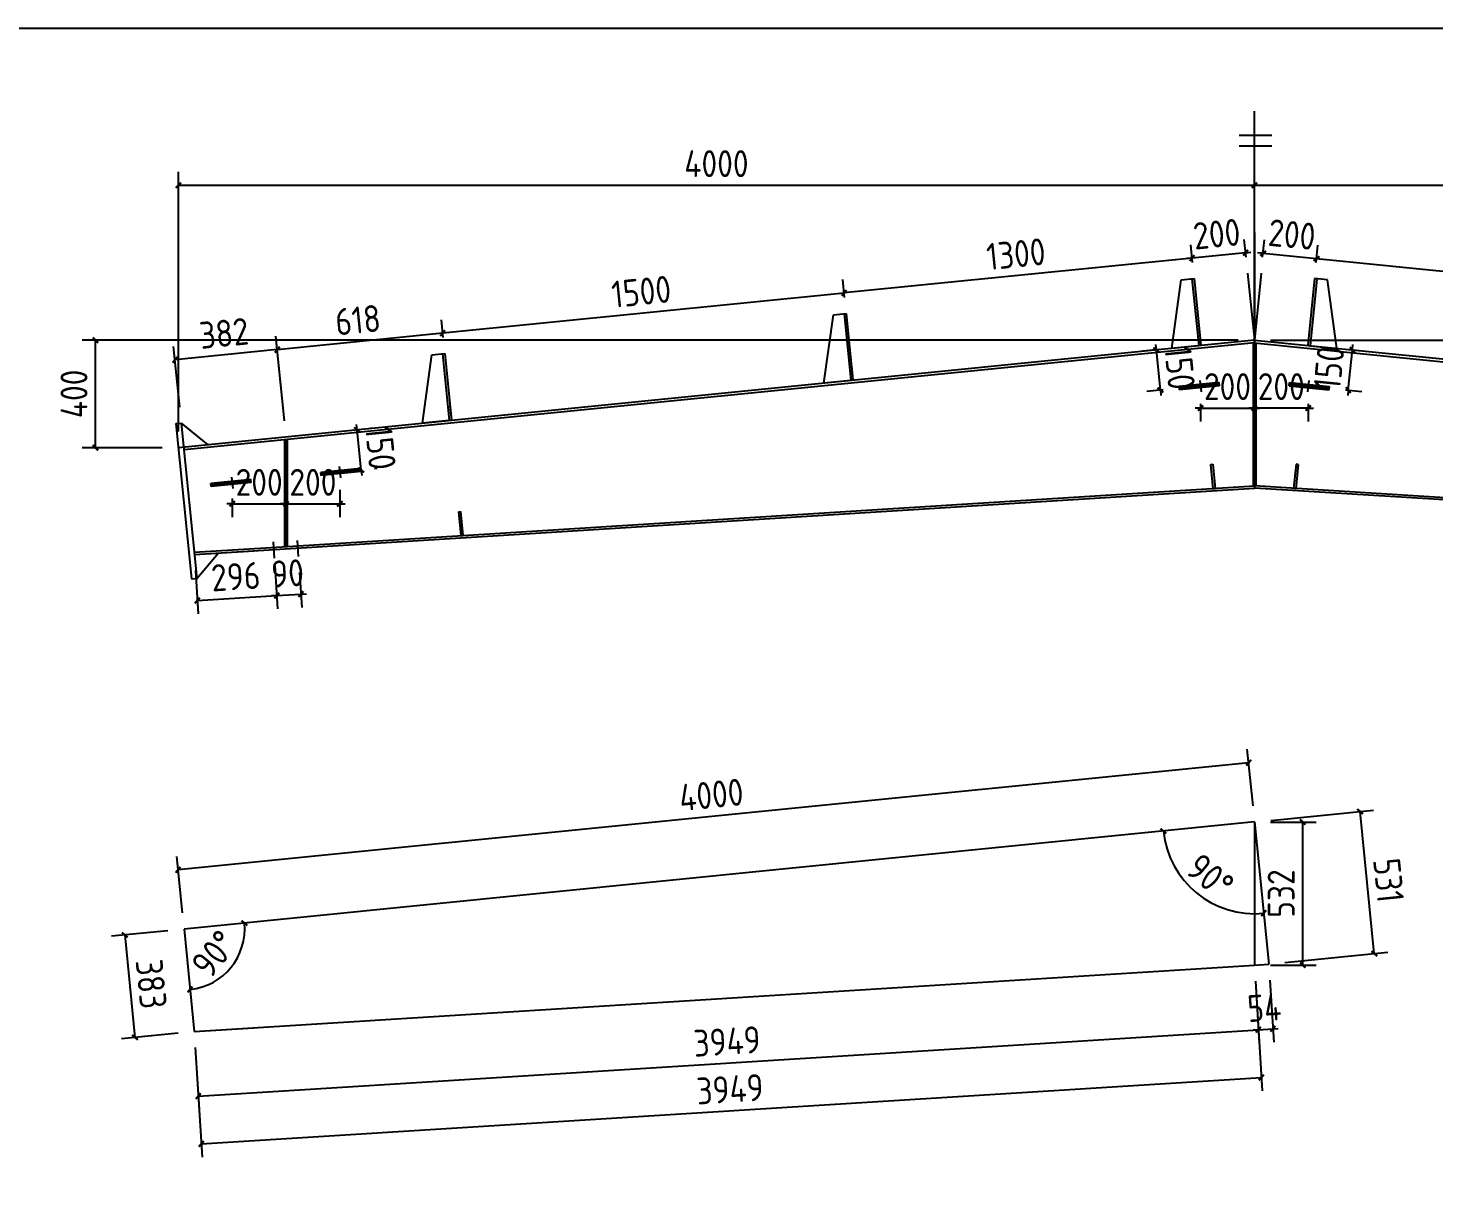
# Model space of a CAD drawing. Extents: x 810015 to 1451442, y -271755 to 145013.
# Drawn here: x 835814 to 861945, y -151091 to -129680 of the extents above; entities that cross this region are included whole.
import ezdxf

# ---------------------------------------------------------------- set-up
doc = ezdxf.new("R2010")
doc.units = 0
doc.header["$LTSCALE"] = 1000
doc.header["$MEASUREMENT"] = 0
doc.linetypes.add('DOTE', pattern=[2.42, 2, -0.2, 0.02, -0.2])
doc.layers.add('DOTE', color=1, linetype='Continuous')
doc.styles.get("Standard").update_dxf_attribs({"font": 'gbenor.shx', "bigfont": 'gbcbig.shx'})
doc.dimstyles.get("Standard").update_dxf_attribs({"dimscale": 100, "dimtxt": 2.5, "dimasz": 1, "dimexe": 2.5, "dimexo": 3, "dimgap": 1.5, "dimtad": 1, "dimdec": 0, "dimzin": 0, "dimdsep": 46, "dimtxsty": 'Standard', "dimblk": 'ARCHTICK', "dimcen": 0.09, "dimadec": 0, "dimazin": 0, "dimtfac": 1, "dimtdec": 0, "dimtix": 1, "dimtmove": 2, "dimatfit": 3, "dimfxl": 1, "dimtolj": 1, "dimtzin": 0, "dimarcsym": 0})

# ---------------------------------------------------------------- blocks, each defined once
blk = doc.blocks.new('_ArchTick')
at = {"color": 0, "linetype": 'ByBlock', "const_width": 0.4}
blk.add_lwpolyline([(-0.5, -0.5), (0.5, 0.5)], dxfattribs=at)
blk = doc.blocks.new('*D780')
at = {"color": 0, "lineweight": -2}
for p, q in [((857458, -134039), (857425, -133707)), ((858453, -133939), (858420, -133607)), ((857450, -133956), (857351, -133966)), ((858445, -133856), (857450, -133956)), ((858445, -133856), (858545, -133846))]:
    blk.add_line(p, q, dxfattribs=at)
at = {"layer": 'Defpoints', "color": 0}
for p in [(857450, -133956), (858483, -134238), (857488, -134337)]:
    blk.add_point(p, dxfattribs=at)
at = {"color": 0, "lineweight": -2, "xscale": 100, "yscale": 100, "zscale": 100}
for p, rotation in [((858445, -133856), 185.7105931375106), ((857450, -133956), 5.710593137510574)]:
    blk.add_blockref('_ArchTick', p, dxfattribs=dict(at, rotation=rotation))
at = {"color": 0, "insert": (857908, -133508), "char_height": 500, "attachment_point": 5, "rotation": 5.7106}
blk.add_mtext('\\A1;200', dxfattribs=at)
blk = doc.blocks.new('*D781')
at = {"color": 0, "lineweight": -2}
for p, q in [((857458, -134039), (857425, -133707)), ((857450, -133956), (850982, -134603)), ((850991, -134686), (850957, -134354))]:
    blk.add_line(p, q, dxfattribs=at)
at = {"layer": 'Defpoints', "color": 0}
for p in [(857488, -134337), (850982, -134603), (851020, -134984)]:
    blk.add_point(p, dxfattribs=at)
at = {"color": 0, "lineweight": -2, "xscale": 100, "yscale": 100, "zscale": 100}
for p, rotation in [((857450, -133956), 5.710593137186084), ((850982, -134603), 185.7105931371862)]:
    blk.add_blockref('_ArchTick', p, dxfattribs=dict(at, rotation=rotation))
at = {"color": 0, "insert": (854176, -133881), "char_height": 500, "attachment_point": 5, "rotation": 5.7106}
blk.add_mtext('\\A1;1300', dxfattribs=at)
blk = doc.blocks.new('*D782')
at = {"color": 0, "lineweight": -2}
for p, q in [((858762, -133939), (858794, -133618)), ((859757, -134039), (859789, -133717)), ((858769, -133866), (858669, -133856)), ((858769, -133866), (859764, -133966)), ((859764, -133966), (859863, -133976))]:
    blk.add_line(p, q, dxfattribs=at)
at = {"layer": 'Defpoints', "color": 0}
for p in [(859764, -133966), (858732, -134238), (859727, -134337)]:
    blk.add_point(p, dxfattribs=at)
at = {"color": 0, "lineweight": -2, "xscale": 100, "yscale": 100, "zscale": 100}
for p, rotation in [((858769, -133866), 354.2894068624911), ((859764, -133966), 174.2894068624911)]:
    blk.add_blockref('_ArchTick', p, dxfattribs=dict(at, rotation=rotation))
at = {"color": 0, "insert": (859306, -133518), "char_height": 500, "attachment_point": 5, "rotation": 354.2894}
blk.add_mtext('\\A1;200', dxfattribs=at)
blk = doc.blocks.new('*D783')
at = {"color": 0, "lineweight": -2}
for p, q in [((859757, -134039), (859789, -133717)), ((859764, -133966), (866232, -134613)), ((866224, -134686), (866257, -134364))]:
    blk.add_line(p, q, dxfattribs=at)
at = {"layer": 'Defpoints', "color": 0}
for p in [(859727, -134337), (866232, -134613), (866195, -134984)]:
    blk.add_point(p, dxfattribs=at)
at = {"color": 0, "lineweight": -2, "xscale": 100, "yscale": 100, "zscale": 100}
for p, rotation in [((859764, -133966), 174.2894068628156), ((866232, -134613), 354.2894068628156)]:
    blk.add_blockref('_ArchTick', p, dxfattribs=dict(at, rotation=rotation))
at = {"color": 0, "insert": (863038, -133891), "char_height": 500, "attachment_point": 5, "rotation": 354.2894}
blk.add_mtext('\\A1;1300', dxfattribs=at)
blk = doc.blocks.new('*D784')
at = {"color": 0, "lineweight": -2}
for p, q in [((858583, -144139), (858477, -143087)), ((858502, -143335), (838601, -145326)), ((838681, -146129), (838576, -145077))]:
    blk.add_line(p, q, dxfattribs=at)
at = {"layer": 'Defpoints', "color": 0}
for p in [(858612, -144438), (838601, -145326), (838711, -146428)]:
    blk.add_point(p, dxfattribs=at)
at = {"color": 0, "lineweight": -2, "xscale": 100, "yscale": 100, "zscale": 100}
for p, rotation in [((858502, -143335), 5.710593137499912), ((838601, -145326), 185.7105931375)]:
    blk.add_blockref('_ArchTick', p, dxfattribs=dict(at, rotation=rotation))
at = {"color": 0, "insert": (848512, -143932), "char_height": 500, "attachment_point": 5, "rotation": 5.7106}
blk.add_mtext('\\A1;4000', dxfattribs=at)
blk = doc.blocks.new('*D785')
at = {"color": 0, "lineweight": -2}
for p, q in [((858911, -144408), (860821, -144217)), ((860837, -146885), (860573, -144242)), ((859175, -147051), (861086, -146860))]:
    blk.add_line(p, q, dxfattribs=at)
at = {"layer": 'Defpoints', "color": 0}
for p in [(860573, -144242), (858612, -144438), (858877, -147081)]:
    blk.add_point(p, dxfattribs=at)
at = {"color": 0, "lineweight": -2, "xscale": 100, "yscale": 100, "zscale": 100}
for p, rotation in [((860573, -144242), 95.71059313750193), ((860837, -146885), 275.7105931375019)]:
    blk.add_blockref('_ArchTick', p, dxfattribs=dict(at, rotation=rotation))
at = {"color": 0, "insert": (861103, -145523), "char_height": 500, "attachment_point": 5, "rotation": 275.7106}
blk.add_mtext('\\A1;531', dxfattribs=at)
blk = doc.blocks.new('*D786')
at = {"color": 0, "lineweight": -2}
for p, q in [((838413, -146458), (837361, -146563)), ((837610, -146538), (837800, -148442)), ((838603, -148362), (837552, -148467))]:
    blk.add_line(p, q, dxfattribs=at)
at = {"layer": 'Defpoints', "color": 0}
for p in [(838711, -146428), (838902, -148332), (837800, -148442)]:
    blk.add_point(p, dxfattribs=at)
at = {"color": 0, "lineweight": -2, "xscale": 100, "yscale": 100, "zscale": 100}
for p, rotation in [((837610, -146538), 95.7105931375017), ((837800, -148442), 275.7105931375017)]:
    blk.add_blockref('_ArchTick', p, dxfattribs=dict(at, rotation=rotation))
at = {"color": 0, "insert": (838103, -147450), "char_height": 500, "attachment_point": 5, "rotation": 275.7106}
blk.add_mtext('\\A1;383', dxfattribs=at)
blk = doc.blocks.new('*D787')
at = {"color": 0, "lineweight": -2}
for p, q in [((858626, -147397), (858754, -149437)), ((838920, -148631), (839048, -150671)), ((839033, -150422), (858738, -149187))]:
    blk.add_line(p, q, dxfattribs=at)
at = {"layer": 'Defpoints', "color": 0}
for p in [(858608, -147098), (838902, -148332), (858738, -149187)]:
    blk.add_point(p, dxfattribs=at)
at = {"color": 0, "lineweight": -2, "xscale": 100, "yscale": 100, "zscale": 100}
for p, rotation in [((858738, -149187), 3.583652253358069), ((839033, -150422), 183.583652253358)]:
    blk.add_blockref('_ArchTick', p, dxfattribs=dict(at, rotation=rotation))
at = {"color": 0, "insert": (848860, -149405), "char_height": 500, "attachment_point": 5, "rotation": 3.5837}
blk.add_mtext('\\A1;3949', dxfattribs=at)
blk = doc.blocks.new('*D792')
at = {"color": 0, "lineweight": -2}
for p, q in [((858626, -147397), (858698, -148548)), ((838977, -149533), (858683, -148299)), ((838920, -148631), (838993, -149783))]:
    blk.add_line(p, q, dxfattribs=at)
at = {"layer": 'Defpoints', "color": 0}
for p in [(858608, -147098), (838902, -148332), (858683, -148299)]:
    blk.add_point(p, dxfattribs=at)
at = {"color": 0, "lineweight": -2, "xscale": 100, "yscale": 100, "zscale": 100}
for p, rotation in [((858683, -148299), 3.583652253358069), ((838977, -149533), 183.583652253358)]:
    blk.add_blockref('_ArchTick', p, dxfattribs=dict(at, rotation=rotation))
at = {"color": 0, "insert": (848805, -148517), "char_height": 500, "attachment_point": 5, "rotation": 3.5837}
blk.add_mtext('\\A1;3949', dxfattribs=at)
blk = doc.blocks.new('*D793')
at = {"color": 0, "lineweight": -2}
for p, q in [((858896, -147380), (858968, -148532)), ((858626, -147397), (858698, -148548)), ((858683, -148299), (858583, -148305)), ((858683, -148299), (858952, -148282)), ((858952, -148282), (859052, -148276))]:
    blk.add_line(p, q, dxfattribs=at)
at = {"layer": 'Defpoints', "color": 0}
for p in [(858608, -147098), (858877, -147081), (858952, -148282)]:
    blk.add_point(p, dxfattribs=at)
at = {"color": 0, "lineweight": -2, "xscale": 100, "yscale": 100, "zscale": 100}
for p, rotation in [((858683, -148299), 3.583652253535235), ((858952, -148282), 183.5836522535353)]:
    blk.add_blockref('_ArchTick', p, dxfattribs=dict(at, rotation=rotation))
at = {"color": 0, "insert": (858792, -147891), "char_height": 500, "attachment_point": 5, "rotation": 3.5837}
blk.add_mtext('\\A1;54', dxfattribs=at)
blk = doc.blocks.new('*D811')
at = {"color": 0, "lineweight": -2}
blk.add_arc((838711, -146428), 1128, 275.7106, 5.7106, dxfattribs=at)
at = {"layer": 'Defpoints', "color": 0}
for p in [(858612, -144438), (838711, -146428), (838711, -146428), (839369, -147343), (838902, -148332)]:
    blk.add_point(p, dxfattribs=at)
at = {"color": 0, "lineweight": -2, "xscale": 100, "yscale": 100, "zscale": 100}
for p, rotation in [((839833, -146316), 95.71059313750007), ((838823, -147550), 185.7105931375045)]:
    blk.add_blockref('_ArchTick', p, dxfattribs=dict(at, rotation=rotation))
at = {"color": 0, "insert": (839274, -146888), "char_height": 500, "attachment_point": 5, "rotation": 50.7106}
blk.add_mtext('\\A1;90°', dxfattribs=at)
blk = doc.blocks.new('*D812')
at = {"color": 0, "lineweight": -2}
blk.add_arc((858612, -144438), 1704, 185.7106, 275.7106, dxfattribs=at)
at = {"layer": 'Defpoints', "color": 0}
for p in [(858612, -144438), (858612, -144438), (857229, -145432), (838711, -146428), (858877, -147081)]:
    blk.add_point(p, dxfattribs=at)
at = {"color": 0, "lineweight": -2, "xscale": 100, "yscale": 100, "zscale": 100}
for p, rotation in [((856917, -144607), 95.7105931374998), ((858782, -146133), 5.710593137501832)]:
    blk.add_blockref('_ArchTick', p, dxfattribs=dict(at, rotation=rotation))
at = {"color": 0, "insert": (857787, -145447), "char_height": 500, "attachment_point": 5, "rotation": 320.7106}
blk.add_mtext('\\A1;90°', dxfattribs=at)
blk = doc.blocks.new('*D813')
at = {"color": 0, "lineweight": -2}
for p, q in [((838608, -137180), (838608, -132350)), ((858608, -136154), (858608, -132350)), ((838608, -132600), (858608, -132600))]:
    blk.add_line(p, q, dxfattribs=at)
at = {"layer": 'Defpoints', "color": 0}
for p in [(858608, -132600), (858608, -136454), (838608, -137480)]:
    blk.add_point(p, dxfattribs=at)
at = {"color": 0, "lineweight": -2, "xscale": 100, "yscale": 100, "zscale": 100, "rotation": 180}
blk.add_blockref('_ArchTick', (838608, -132600), dxfattribs=at)
at = {"color": 0, "lineweight": -2, "xscale": 100, "yscale": 100, "zscale": 100}
blk.add_blockref('_ArchTick', (858608, -132600), dxfattribs=at)
at = {"color": 0, "insert": (848608, -132200), "char_height": 500, "attachment_point": 5}
blk.add_mtext('\\A1;4000', dxfattribs=at)
blk = doc.blocks.new('*D814')
at = {"color": 0, "lineweight": -2}
for p, q in [((858608, -136154), (858608, -132350)), ((878608, -137181), (878608, -132350)), ((858608, -132600), (878608, -132600))]:
    blk.add_line(p, q, dxfattribs=at)
at = {"layer": 'Defpoints', "color": 0}
for p in [(878608, -132600), (858608, -136454), (878608, -137481)]:
    blk.add_point(p, dxfattribs=at)
at = {"color": 0, "lineweight": -2, "xscale": 100, "yscale": 100, "zscale": 100, "rotation": 180}
blk.add_blockref('_ArchTick', (858608, -132600), dxfattribs=at)
at = {"color": 0, "lineweight": -2, "xscale": 100, "yscale": 100, "zscale": 100}
blk.add_blockref('_ArchTick', (878608, -132600), dxfattribs=at)
at = {"color": 0, "insert": (868608, -132200), "char_height": 500, "attachment_point": 5}
blk.add_mtext('\\A1;4000', dxfattribs=at)
blk = doc.blocks.new('*D815')
at = {"color": 0, "lineweight": -2}
for p, q in [((858308, -135480), (836817, -135480)), ((837067, -137480), (837067, -135480)), ((838308, -137480), (836817, -137480))]:
    blk.add_line(p, q, dxfattribs=at)
at = {"layer": 'Defpoints', "color": 0}
for p in [(837067, -135480), (858608, -135480), (838608, -137480)]:
    blk.add_point(p, dxfattribs=at)
at = {"color": 0, "lineweight": -2, "xscale": 100, "yscale": 100, "zscale": 100}
for p, rotation in [((837067, -135480), 90), ((837067, -137480), 270)]:
    blk.add_blockref('_ArchTick', p, dxfattribs=dict(at, rotation=rotation))
at = {"color": 0, "insert": (836667, -136480), "char_height": 500, "attachment_point": 5, "rotation": 90}
blk.add_mtext('\\A1;400', dxfattribs=at)
blk = doc.blocks.new('*D187')
at = {"color": 0, "lineweight": -2}
for p, q in [((858908, -135480), (880398, -135480)), ((880148, -137480), (880148, -135480)), ((878908, -137480), (880398, -137480))]:
    blk.add_line(p, q, dxfattribs=at)
at = {"layer": 'Defpoints', "color": 0}
for p in [(858608, -135480), (880148, -135480), (878608, -137480)]:
    blk.add_point(p, dxfattribs=at)
at = {"color": 0, "lineweight": -2, "xscale": 100, "yscale": 100, "zscale": 100}
for p, rotation in [((880148, -135480), 90), ((880148, -137480), 270)]:
    blk.add_blockref('_ArchTick', p, dxfattribs=dict(at, rotation=rotation))
at = {"color": 0, "insert": (879748, -136480), "char_height": 500, "attachment_point": 5, "rotation": 90}
blk.add_mtext('\\A1;400', dxfattribs=at)
blk = doc.blocks.new('*D816')
at = {"color": 0, "lineweight": -2}
for p, q in [((839608, -138426), (839608, -138774)), ((840608, -138426), (840608, -138774)), ((839608, -138524), (839508, -138524)), ((839608, -138524), (840608, -138524)), ((840608, -138524), (840708, -138524))]:
    blk.add_line(p, q, dxfattribs=at)
at = {"layer": 'Defpoints', "color": 0}
for p in [(839608, -138126), (840608, -138126), (840608, -138524)]:
    blk.add_point(p, dxfattribs=at)
at = {"color": 0, "lineweight": -2, "xscale": 100, "yscale": 100, "zscale": 100}
blk.add_blockref('_ArchTick', (839608, -138524), dxfattribs=at)
at = {"color": 0, "lineweight": -2, "xscale": 100, "yscale": 100, "zscale": 100, "rotation": 180}
blk.add_blockref('_ArchTick', (840608, -138524), dxfattribs=at)
at = {"color": 0, "insert": (840108, -138124), "char_height": 500, "attachment_point": 5}
blk.add_mtext('\\A1;200', dxfattribs=at)
blk = doc.blocks.new('*D817')
at = {"color": 0, "lineweight": -2}
for p, q in [((840608, -138426), (840608, -138774)), ((841608, -138261), (841608, -138774)), ((840608, -138524), (840508, -138524)), ((840608, -138524), (841608, -138524)), ((841608, -138524), (841708, -138524))]:
    blk.add_line(p, q, dxfattribs=at)
at = {"layer": 'Defpoints', "color": 0}
for p in [(841608, -137961), (840608, -138126), (841608, -138524)]:
    blk.add_point(p, dxfattribs=at)
at = {"color": 0, "lineweight": -2, "xscale": 100, "yscale": 100, "zscale": 100}
blk.add_blockref('_ArchTick', (840608, -138524), dxfattribs=at)
at = {"color": 0, "lineweight": -2, "xscale": 100, "yscale": 100, "zscale": 100, "rotation": 180}
blk.add_blockref('_ArchTick', (841608, -138524), dxfattribs=at)
at = {"color": 0, "insert": (841108, -138124), "char_height": 500, "attachment_point": 5}
blk.add_mtext('\\A1;200', dxfattribs=at)
blk = doc.blocks.new('*D818')
at = {"color": 0, "lineweight": -2}
for p, q in [((841929, -137148), (841919, -137049)), ((842004, -137895), (841929, -137148)), ((842228, -137118), (842178, -137123)), ((842004, -137895), (842014, -137994)), ((842302, -137865), (842253, -137870))]:
    blk.add_line(p, q, dxfattribs=at)
at = {"layer": 'Defpoints', "color": 0}
for p in [(841929, -137148), (841929, -137148), (842004, -137895)]:
    blk.add_point(p, dxfattribs=at)
at = {"color": 0, "lineweight": -2, "xscale": 100, "yscale": 100, "zscale": 100}
for p, rotation in [((841929, -137148), 275.7105931374972), ((842004, -137895), 95.7105931374972)]:
    blk.add_blockref('_ArchTick', p, dxfattribs=dict(at, rotation=rotation))
at = {"color": 0, "insert": (842365, -137482), "char_height": 500, "attachment_point": 5, "rotation": 275.7106}
blk.add_mtext('\\A1;150', dxfattribs=at)
blk = doc.blocks.new('*D819')
at = {"color": 0, "lineweight": -2}
for p, q in [((838632, -136724), (838519, -135598)), ((840578, -136982), (840420, -135407)), ((840445, -135656), (838544, -135846))]:
    blk.add_line(p, q, dxfattribs=at)
at = {"layer": 'Defpoints', "color": 0}
for p in [(838544, -135846), (838662, -137023), (840608, -137280)]:
    blk.add_point(p, dxfattribs=at)
at = {"color": 0, "lineweight": -2, "xscale": 100, "yscale": 100, "zscale": 100}
for p, rotation in [((840445, -135656), 5.710593137149713), ((838544, -135846), 185.7105931371497)]:
    blk.add_blockref('_ArchTick', p, dxfattribs=dict(at, rotation=rotation))
at = {"color": 0, "insert": (839455, -135353), "char_height": 500, "attachment_point": 5, "rotation": 5.7106}
blk.add_mtext('\\A1;382', dxfattribs=at)
blk = doc.blocks.new('*D820')
at = {"color": 0, "lineweight": -2}
for p, q in [((857608, -136662), (857608, -136994)), ((858608, -136662), (858608, -136994)), ((857608, -136744), (857508, -136744)), ((857608, -136744), (858608, -136744)), ((858608, -136744), (858708, -136744))]:
    blk.add_line(p, q, dxfattribs=at)
at = {"layer": 'Defpoints', "color": 0}
for p in [(857608, -136362), (858608, -136362), (858608, -136744)]:
    blk.add_point(p, dxfattribs=at)
at = {"color": 0, "lineweight": -2, "xscale": 100, "yscale": 100, "zscale": 100}
blk.add_blockref('_ArchTick', (857608, -136744), dxfattribs=at)
at = {"color": 0, "lineweight": -2, "xscale": 100, "yscale": 100, "zscale": 100, "rotation": 180}
blk.add_blockref('_ArchTick', (858608, -136744), dxfattribs=at)
at = {"color": 0, "insert": (858108, -136344), "char_height": 500, "attachment_point": 5}
blk.add_mtext('\\A1;200', dxfattribs=at)
blk = doc.blocks.new('*D821')
at = {"color": 0, "lineweight": -2}
for p, q in [((856786, -135663), (856776, -135563)), ((856838, -135657), (856537, -135688)), ((856861, -136409), (856786, -135663)), ((856913, -136404), (856612, -136434)), ((856861, -136409), (856871, -136508))]:
    blk.add_line(p, q, dxfattribs=at)
at = {"layer": 'Defpoints', "color": 0}
for p in [(856786, -135663), (857137, -135628), (857211, -136374)]:
    blk.add_point(p, dxfattribs=at)
at = {"color": 0, "lineweight": -2, "xscale": 100, "yscale": 100, "zscale": 100}
for p, rotation in [((856786, -135663), 275.710593137516), ((856861, -136409), 95.71059313751601)]:
    blk.add_blockref('_ArchTick', p, dxfattribs=dict(at, rotation=rotation))
at = {"color": 0, "insert": (857221, -135996), "char_height": 500, "attachment_point": 5, "rotation": 275.7106}
blk.add_mtext('\\A1;150', dxfattribs=at)
blk = doc.blocks.new('*D825')
at = {"color": 0, "lineweight": -2}
for p, q in [((858608, -136662), (858608, -136994)), ((859608, -136662), (859608, -136994)), ((858608, -136744), (858508, -136744)), ((859608, -136744), (858608, -136744)), ((859608, -136744), (859708, -136744))]:
    blk.add_line(p, q, dxfattribs=at)
at = {"layer": 'Defpoints', "color": 0}
for p in [(858608, -136362), (859608, -136362), (858608, -136744)]:
    blk.add_point(p, dxfattribs=at)
at = {"color": 0, "lineweight": -2, "xscale": 100, "yscale": 100, "zscale": 100}
blk.add_blockref('_ArchTick', (858608, -136744), dxfattribs=at)
at = {"color": 0, "lineweight": -2, "xscale": 100, "yscale": 100, "zscale": 100, "rotation": 180}
blk.add_blockref('_ArchTick', (859608, -136744), dxfattribs=at)
at = {"color": 0, "insert": (859108, -136344), "char_height": 500, "attachment_point": 5}
blk.add_mtext('\\A1;200', dxfattribs=at)
blk = doc.blocks.new('*D826')
at = {"color": 0, "lineweight": -2}
for p, q in [((860429, -135663), (860439, -135563)), ((860354, -136409), (860429, -135663)), ((860377, -135657), (860678, -135688)), ((860302, -136404), (860603, -136434)), ((860354, -136409), (860344, -136508))]:
    blk.add_line(p, q, dxfattribs=at)
at = {"layer": 'Defpoints', "color": 0}
for p in [(860078, -135628), (860429, -135663), (860004, -136374)]:
    blk.add_point(p, dxfattribs=at)
at = {"color": 0, "lineweight": -2, "xscale": 100, "yscale": 100, "zscale": 100}
for p, rotation in [((860429, -135663), 264.289406862484), ((860354, -136409), 84.28940686248403)]:
    blk.add_blockref('_ArchTick', p, dxfattribs=dict(at, rotation=rotation))
at = {"color": 0, "insert": (859994, -135996), "char_height": 500, "attachment_point": 5, "rotation": 84.2894}
blk.add_mtext('\\A1;150', dxfattribs=at)
blk = doc.blocks.new('*D838')
at = {"color": 0, "lineweight": -2}
for p, q in [((858908, -144438), (859756, -144438)), ((859506, -147098), (859506, -144438)), ((858908, -147098), (859756, -147098))]:
    blk.add_line(p, q, dxfattribs=at)
at = {"layer": 'Defpoints', "color": 0}
for p in [(858608, -144438), (859506, -144438), (858608, -147098)]:
    blk.add_point(p, dxfattribs=at)
at = {"color": 0, "lineweight": -2, "xscale": 100, "yscale": 100, "zscale": 100}
for p, rotation in [((859506, -144438), 90), ((859506, -147098), 270)]:
    blk.add_blockref('_ArchTick', p, dxfattribs=dict(at, rotation=rotation))
at = {"color": 0, "insert": (859106, -145768), "char_height": 500, "attachment_point": 5, "rotation": 90}
blk.add_mtext('\\A1;532', dxfattribs=at)
blk = doc.blocks.new('*D1181')
at = {"color": 0, "lineweight": -2}
for p, q in [((850991, -134686), (850958, -134356)), ((850983, -134605), (843520, -135352)), ((843528, -135432), (843495, -135103))]:
    blk.add_line(p, q, dxfattribs=at)
at = {"layer": 'Defpoints', "color": 0}
for p in [(851020, -134984), (843520, -135352), (843558, -135730)]:
    blk.add_point(p, dxfattribs=at)
at = {"color": 0, "lineweight": -2, "xscale": 100, "yscale": 100, "zscale": 100}
for p, rotation in [((850983, -134605), 5.710593137505508), ((843520, -135352), 185.7105931375055)]:
    blk.add_blockref('_ArchTick', p, dxfattribs=dict(at, rotation=rotation))
at = {"color": 0, "insert": (847211, -134580), "char_height": 500, "attachment_point": 5, "rotation": 5.7106}
blk.add_mtext('\\A1;1500', dxfattribs=at)
blk = doc.blocks.new('*D1182')
at = {"color": 0, "lineweight": -2}
for p, q in [((843520, -135352), (840445, -135659)), ((843528, -135432), (843495, -135103)), ((840578, -136982), (840420, -135410))]:
    blk.add_line(p, q, dxfattribs=at)
at = {"layer": 'Defpoints', "color": 0}
for p in [(840445, -135659), (843558, -135730), (840608, -137280)]:
    blk.add_point(p, dxfattribs=at)
at = {"color": 0, "lineweight": -2, "xscale": 100, "yscale": 100, "zscale": 100}
for p, rotation in [((843520, -135352), 5.710593137181048), ((840445, -135659), 185.7105931371811)]:
    blk.add_blockref('_ArchTick', p, dxfattribs=dict(at, rotation=rotation))
at = {"color": 0, "insert": (841943, -135107), "char_height": 500, "attachment_point": 5, "rotation": 5.7106}
blk.add_mtext('\\A1;618', dxfattribs=at)
blk = doc.blocks.new('*D1193')
at = {"color": 0, "lineweight": -2}
for p, q in [((838924, -139764), (838975, -140571)), ((840402, -139671), (840452, -140478)), ((838959, -140321), (840437, -140229))]:
    blk.add_line(p, q, dxfattribs=at)
at = {"layer": 'Defpoints', "color": 0}
for p in [(838906, -139464), (840383, -139372), (840437, -140229)]:
    blk.add_point(p, dxfattribs=at)
at = {"color": 0, "lineweight": -2, "xscale": 100, "yscale": 100, "zscale": 100}
for p, rotation in [((838959, -140321), 183.5836522533012), ((840437, -140229), 3.583652253301252)]:
    blk.add_blockref('_ArchTick', p, dxfattribs=dict(at, rotation=rotation))
at = {"color": 0, "insert": (839673, -139876), "char_height": 500, "attachment_point": 5, "rotation": 3.5837}
blk.add_mtext('\\A1;296', dxfattribs=at)
blk = doc.blocks.new('*D1194')
at = {"color": 0, "lineweight": -2}
for p, q in [((840402, -139671), (840452, -140478)), ((840861, -139803), (840901, -140450)), ((840437, -140229), (840337, -140235)), ((840437, -140229), (840886, -140201)), ((840886, -140201), (840986, -140194))]:
    blk.add_line(p, q, dxfattribs=at)
at = {"layer": 'Defpoints', "color": 0}
for p in [(840383, -139372), (840842, -139503), (840886, -140201)]:
    blk.add_point(p, dxfattribs=at)
at = {"color": 0, "lineweight": -2, "xscale": 100, "yscale": 100, "zscale": 100}
for p, rotation in [((840437, -140229), 3.583652253478719), ((840886, -140201), 183.5836522534787)]:
    blk.add_blockref('_ArchTick', p, dxfattribs=dict(at, rotation=rotation))
at = {"color": 0, "insert": (840636, -139816), "char_height": 500, "attachment_point": 5, "rotation": 3.5837}
blk.add_mtext('\\A1;90', dxfattribs=at)

msp = doc.modelspace()

# ---------------------------------------------------------------- linework, layer by layer
for p, q in [((858607.5, -135480.5), (858607.5, -131225.4)), ((858323.9, -131670.4), (858934, -131670.4)), ((858323.9, -131870.4), (858934, -131870.4)), ((858607.5, -135480.5), (838606.8, -137480.6)), ((858612.5, -135530.2), (838711.3, -137520.4)), ((858602.5, -135530.2), (878503.8, -137520.4)), ((858607.5, -135480.5), (878608.2, -137480.6)), ((851118, -135959.4), (851144.7, -136226.8)), ((857607.5, -136334.2), (857604.5, -136304.4)), ((859607.5, -136334.2), (859610.5, -136304.4)), ((843655.2, -136705.6), (843682, -136973)), ((838607.5, -137480.5), (838606.8, -137480.6)), ((841607.5, -137934.2), (841604.5, -137904.4)), ((838905.7, -139464.4), (858607.5, -138230.5)), ((839607.5, -138134.2), (839604.5, -138104.4)), ((840632.5, -139316.2), (858607.5, -138190.4)), ((876717.4, -139364.7), (858607.5, -138230.5)), ((876692.7, -139323.1), (858610, -138190.6)), ((838901.7, -139424.6), (840632.5, -139316.2)), ((838905.7, -139464.4), (840008.7, -139395.3)), ((840592.5, -139318.7), (840622.5, -139316.8)), ((840592.5, -139318.7), (840622.5, -139316.8)), ((858612.5, -144437.6), (838711.3, -146427.7)), ((838901.7, -148331.9), (858607.5, -147097.8)), ((838901.7, -148331.9), (840006.2, -148262.7))]:
    msp.add_line(p, q)
at = {"color": 1}
for p, q in [((858607.5, -133480.5), (858607.5, -138230.5)), ((857957.5, -136299.2), (857211.2, -136373.9)), ((857607.5, -136304.1), (857607.5, -136364.4)), ((859257.5, -136299.2), (860003.8, -136373.9)), ((859607.5, -136304.1), (859607.5, -136364.4)), ((842003.8, -137894.6), (841257.5, -137969.2)), ((839957.5, -138099.2), (839211.2, -138173.9)), ((858607.5, -144438.1), (858607.5, -147097.8)), ((858612.5, -144437.6), (858876.8, -147080.9)), ((858607.5, -147097.8), (858876.8, -147080.9))]:
    msp.add_line(p, q, dxfattribs=at)
at = {"color": 2}
for p, q in [((858483.3, -134237.9), (858607.5, -135480.5)), ((858731.8, -134237.9), (858607.5, -135480.5)), ((857075.2, -135633.7), (857249.4, -134361.3)), ((857249.4, -134361.3), (857488.2, -134337.4)), ((857448.4, -134341.4), (857572.7, -135584)), ((857488.2, -134337.4), (857612.5, -135580)), ((859726.8, -134337.4), (859602.6, -135580)), ((859766.6, -134341.4), (859642.4, -135584)), ((859965.6, -134361.3), (859726.8, -134337.4)), ((860139.9, -135633.7), (859965.6, -134361.3)), ((850607.4, -136280.5), (850781.7, -135008.1)), ((850781.7, -135008.1), (851020.5, -134984.2)), ((850980.7, -134988.2), (851104.9, -136230.8)), ((851020.5, -134984.2), (851144.7, -136226.8)), ((857572.7, -135584), (857075.2, -135633.7)), ((858582.5, -135533.2), (858582.5, -138192)), ((858607.5, -135480.5), (858607.5, -138230.5)), ((858632.5, -135533.2), (858632.5, -138192)), ((859642.4, -135584), (860139.9, -135633.7)), ((843144.6, -137026.8), (843318.9, -135754.4)), ((843318.9, -135754.4), (843557.7, -135730.5)), ((843517.9, -135734.5), (843642.2, -136977)), ((843557.7, -135730.5), (843682, -136973)), ((843557.7, -135730.5), (843682, -136973)), ((851104.9, -136230.8), (850607.4, -136280.5)), ((857954.5, -136269.4), (857208.3, -136344)), ((857214.2, -136403.7), (857208.3, -136344)), ((857960.5, -136329.1), (857214.2, -136403.7)), ((857597.1, -136229.8), (857618, -136438.7)), ((857960.5, -136329.1), (857954.5, -136269.4)), ((859254.5, -136329.1), (859260.5, -136269.4)), ((859254.5, -136329.1), (860000.8, -136403.7)), ((859260.5, -136269.4), (860006.8, -136344)), ((859618, -136229.8), (859597.1, -136438.7)), ((860000.8, -136403.7), (860006.8, -136344)), ((838562, -137032.8), (838661.5, -137022.8)), ((838562, -137032.8), (838850.6, -139918.4)), ((838661.5, -137022.8), (838950.1, -139908.5)), ((838661.5, -137022.8), (839154.1, -137425.8)), ((843642.2, -136977), (843144.6, -137026.8)), ((838606.8, -137480.6), (838607.5, -137480.5)), ((842000.8, -137864.8), (841254.5, -137939.4)), ((841260.5, -137999.1), (841254.5, -137939.4)), ((842006.8, -137924.5), (841257.5, -137999.4)), ((841597.1, -137829.8), (841618, -138038.7)), ((842006.8, -137924.5), (842000.8, -137864.8)), ((857793.6, -137793.5), (857833.3, -137788)), ((857793.6, -137793.5), (857838.4, -138241.6)), ((857833.3, -137788), (857878.1, -138236.1)), ((857833.3, -137788), (857878.1, -138236.1)), ((859381.8, -137788), (859336.9, -138236.1)), ((859381.8, -137788), (859336.9, -138236.1)), ((859421.4, -137793.5), (859376.6, -138241.6)), ((859421.4, -137793.5), (859381.8, -137788)), ((839957.5, -138069.1), (839208.3, -138144)), ((839214.2, -138203.7), (839208.3, -138144)), ((839960.5, -138129.1), (839214.2, -138203.7)), ((839597.1, -138029.8), (839618, -138238.7)), ((839960.5, -138129.1), (839954.5, -138069.4)), ((857838.4, -138241.6), (857878.1, -138236.1)), ((859376.6, -138241.6), (859336.9, -138236.1)), ((843811.4, -138669.2), (843851, -138663.7)), ((843811.4, -138669.2), (843855.9, -139114.3)), ((843851, -138663.7), (843895.8, -139111.8)), ((843851, -138663.7), (843895.8, -139111.8)), ((840393, -139531.6), (840374.2, -139232.1)), ((840842.1, -139503.4), (840823.3, -139204)), ((838950.1, -139908.5), (839351.1, -139436.5)), ((838850.6, -139918.4), (838950.1, -139908.5)), ((838711.3, -146427.7), (838901.7, -148331.9))]:
    msp.add_line(p, q, dxfattribs=at)
msp.add_lwpolyline([(833592.3, -129680.4), (888193.4, -129680.4), (888193.4, -171645.6), (833592.3, -171645.6)], close=True)
at = {"layer": 'DOTE', "color": 0, "linetype": 'DOTE'}
for p, q in [((840582.5, -139319.3), (840582.5, -137332.2)), ((840632.5, -139316.2), (840632.5, -137329.2))]:
    msp.add_line(p, q, dxfattribs=at)
at = {"layer": 'DOTE', "linetype": 'DOTE'}
for p, q in [((840607.5, -139317.7), (840607.5, -137280.5)), ((841607.5, -137964.4), (841607.5, -137904.1)), ((839607.5, -138164.4), (839607.5, -138104.1))]:
    msp.add_line(p, q, dxfattribs=at)

# ---------------------------------------------------------------- dimensions: what is measured, and where the dimension line sits
at = {"color": 3}
for base, p1, p2, picture, middle in [((858607.5, -132599.5), (838607.5, -137480.5), (858607.5, -136453.7), '*D813', (848607.5, -132199.5)), ((878608.2, -132599.5), (858607.5, -136453.7), (878608.2, -137480.6), '*D814', (868607.9, -132199.5)), ((858607.5, -136744.4), (857607.5, -136361.7), (858607.5, -136361.7), '*D820', (858107.5, -136344.4)), ((840607.5, -138523.9), (839607.5, -138125.6), (840607.5, -138125.6), '*D816', (840107.5, -138123.9)), ((841607.5, -138523.9), (840607.5, -138125.6), (841607.5, -137960.8), '*D817', (841107.5, -138123.9))]:
    dim = msp.add_linear_dim(base=base, p1=p1, p2=p2, dimstyle='Standard', override={"dimtxt": 5, "dimlfac": 0.2}, dxfattribs=at)
    dim.commit()
    dim.dimension.update_dxf_attribs({"geometry": picture, "text_midpoint": middle})
for p1, p2, distance, picture, middle in [((858483.3, -134237.9), (857488.2, -134337.4), -383.6, '*D780', (857907.8, -133508)), ((858731.8, -134237.9), (859726.8, -134337.4), 373.5, '*D782', (859306.3, -133518)), ((851020.5, -134984.2), (843557.7, -135730.5), -380.9, '*D1181', (847211.4, -134580.4)), ((857211.2, -136373.9), (857136.6, -135627.6), 352.3, '*D821', (857221.4, -135996)), ((860003.8, -136373.9), (860078.4, -135627.6), -352.3, '*D826', (859993.7, -135996)), ((842003.8, -137894.6), (841929.2, -137148.3), 0, '*D818', (842364.5, -137481.7)), ((838905.7, -139464.4), (840383, -139371.9), -858.6, '*D1193', (839673, -139875.9)), ((858612.5, -144437.6), (838711.3, -146427.7), -1107.7, '*D784', (848511.9, -143932.5)), ((858876.8, -147080.9), (858612.5, -144437.6), -1970, '*D785', (861102.9, -145523.4)), ((858607.5, -147097.8), (858607.5, -144438.1), -898.5, '*D838', (859106.1, -145767.9)), ((838711.3, -146427.7), (838901.7, -148331.9), -1106.9, '*D786', (838103.1, -147450.2)), ((838901.7, -148331.9), (858607.5, -147097.8), -2093.7, '*D787', (848860.5, -149405.2)), ((838901.7, -148331.9), (858607.5, -147097.8), -1203.5, '*D792', (848804.8, -148516.8))]:
    dim = msp.add_aligned_dim(p1=p1, p2=p2, distance=distance, dimstyle='Standard', override={"dimtxt": 5, "dimlfac": 0.2}, dxfattribs=at)
    dim.commit()
    dim.dimension.update_dxf_attribs({"geometry": picture, "text_midpoint": middle})
for base, p1, p2, angle, picture, middle in [((850982.3, -134602.5), (857488.2, -134337.4), (851020.5, -134984.2), 5.71059, '*D781', (854176.4, -133881.1)), ((866231.7, -134612.6), (859726.8, -134337.4), (866194.6, -134984.2), 174.28941, '*D783', (863037.7, -133891.2)), ((840445.4, -135658.9), (843557.7, -135730.5), (840607.5, -137280.5), 5.71059, '*D1182', (841942.8, -135107.2)), ((838543.9, -135846.3), (840607.5, -137280.5), (838661.5, -137022.8), 5.71059, '*D819', (839454.7, -135353.3)), ((837067.3, -135480.5), (838607.5, -137480.5), (858607.5, -135480.5), 90, '*D815', (836667.3, -136480.5)), ((880147.7, -135480.5), (878607.5, -137480.5), (858607.5, -135480.5), 90, '*D187', (879747.7, -136480.5)), ((858607.5, -136744.4), (859607.5, -136361.7), (858607.5, -136361.7), 180, '*D825', (859107.5, -136344.4)), ((840885.8, -140200.7), (840383, -139371.9), (840842.1, -139503.4), 183.58365, '*D1194', (840636.2, -139815.5)), ((858952.1, -148282.1), (858607.5, -147097.8), (858876.8, -147080.9), 183.58365, '*D793', (858792.4, -147891.3))]:
    dim = msp.add_linear_dim(base=base, p1=p1, p2=p2, angle=angle, dimstyle='Standard', override={"dimtxt": 5, "dimlfac": 0.2}, dxfattribs=at)
    dim.commit()
    dim.dimension.update_dxf_attribs({"geometry": picture, "text_midpoint": middle})
at = {"color": 1}
for base, line1, line2, picture, middle in [((839369.5, -147343.3), ((858612.5, -144437.6), (838711.3, -146427.7)), ((838711.3, -146427.7), (838901.7, -148331.9)), '*D811', (839274.4, -146888.5)), ((857228.8, -145432.3), ((858612.5, -144437.6), (858876.8, -147080.9)), ((858612.5, -144437.6), (838711.3, -146427.7)), '*D812', (857786.7, -145446.9))]:
    dim = msp.add_angular_dim_2l(base=base, line1=line1, line2=line2, dimstyle='Standard', override={"dimtxt": 5}, dxfattribs=at)
    dim.commit()
    dim.dimension.update_dxf_attribs({"geometry": picture, "text_midpoint": middle})

doc.saveas('drawing.dxf')
